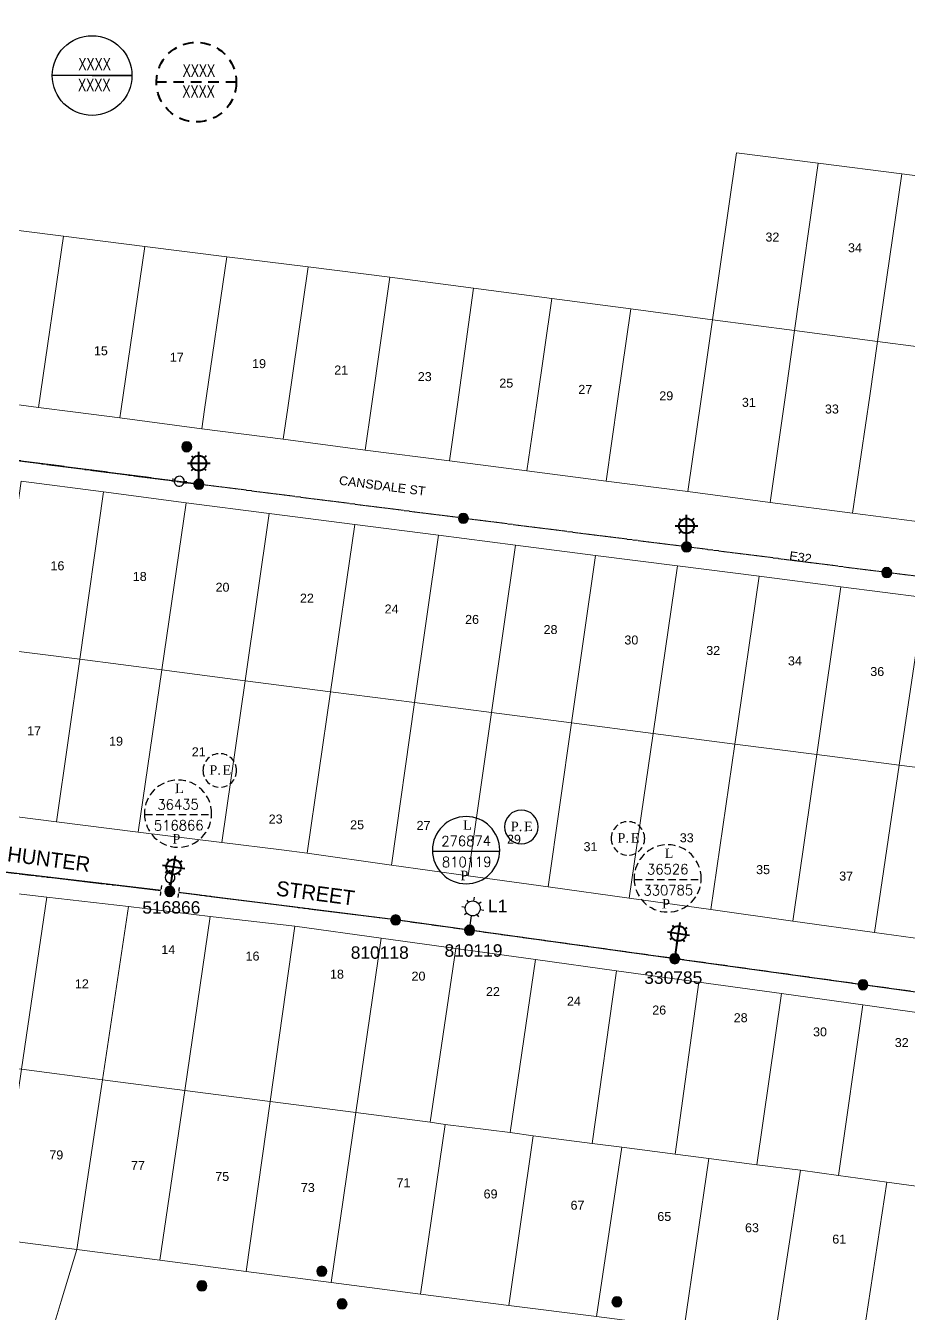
# Model space of a CAD drawing. Header units: metres. Extents: x 303873 to 304398, y 6259694 to 6260349.
# Drawn here: x 304058.6 to 304235.8, y 6260079.7 to 6260338.1 of the extents above; entities that cross this region are included whole.
import ezdxf
from ezdxf.enums import TextEntityAlignment as Align

# ---------------------------------------------------------------- set-up
doc = ezdxf.new("R2010")
doc.units = ezdxf.units.M
for name, pattern in [('Cable Exist OH', [1, 1, 0]), ('Dash', [5, 3, -2]), ('DASHED', [0.75, 0.5, -0.25]), ('HIDDEN', [0.375, 0.25, -0.125]), ('IE Trench LV', [6.5, 5, -1.5]), ('IECLCHAINA', [8.2, 4, -1.2, 1.8, -1.2]), ('solid', [0])]:
    doc.linetypes.add(name, pattern=pattern)
doc.layers.get('0').update_dxf_attribs({"color": 6})
doc.layers.add('Cadastre Land Parcels_SP_EXT', color=9, linetype='Continuous', lineweight=5)
doc.layers.add('Cadastre Roads_SP_EXT', color=9, linetype='Continuous', lineweight=5)
for name, color, linetype in [('Equip_LV_EXT', 7, 'Continuous'), ('Equip_SP_LV_EXT', 7, 'Continuous'), ('Equip_SP_SL_EXT', 7, 'Continuous'), ('Equip_SP_SL_NEW', 2, 'Continuous'), ('Mains_LV_EXT', 7, 'Continuous'), ('Mains_LV_NEW', 2, 'Continuous'), ('Mains_SL_EXT', 7, 'Continuous'), ('Notes', 7, 'Continuous'), ('Notes_SL_MISC', 7, 'Continuous'), ('OH_Details_SP_MISC', 7, 'Continuous'), ('SupportsOH_SP_TR_HV_LV_SL_EXT', 7, 'Continuous')]:
    doc.layers.add(name, color=color, linetype=linetype)
doc.styles.add('AR12', font='Simplex')
doc.styles.add('iecARIAL', font='arial.ttf', dxfattribs={"height": 2})
doc.styles.add('iecNAME', font='times.ttf')
doc.styles.add('ITALICT', font='ITALICT')
doc.styles.add('POLE_LABEL', font='arial.ttf')
doc.styles.add('SL_LABEL', font='arial.ttf')
doc.styles.get("Standard").update_dxf_attribs({"font": 'arial.ttf'})

# ---------------------------------------------------------------- blocks, each defined once
blk = doc.blocks.new('LV_OH_LINKS_OPEN_EXT')
for p, q in [((-0.17, 4.97), (-0.17, 5.46)), ((0.17, 4.97), (0.17, 5.46)), ((-0.17, 3), (-0.17, 2.5)), ((0.17, 3), (0.17, 2.5))]:
    blk.add_line(p, q)
blk.add_lwpolyline([(0, 2.99, 1), (0, 4.98, 1)], format="xyb", close=True)
at = {"flags": 9}
for tag, p in [('ACTUAL_STATUS', (0, 0)), ('CONSTRUCTED_VOLTAGE', (0, -0.2)), ('OPERATING_VOLTAGE', (0, -0.6)), ('ORIENTATION', (0, -0.8)), ('OWNED_BY', (0, -1)), ('STATE', (0, -1.2)), ('SWITCH_TYPE', (0, -1.4)), ('NO_PHASES', (0, -0.4)), ('USAGE', (0, -1.6)), ('LEGEND', (0, -1.8)), ('NOTES', (0, -2))]:
    blk.add_attdef(tag, text='', height=0.2, dxfattribs=at).set_placement(p, align=Align.MIDDLE_LEFT)
at = {"flags": 1}
blk.add_attdef('Z', (0, 0), '', height=0.2, dxfattribs=at)
blk = doc.blocks.new('*U139')
for p, q in [((1.74, 0.44), (1.25, 0.36)), ((1.8, 0.11), (1.3, 0.04)), ((3.68, 0.75), (4.18, 0.82)), ((3.74, 0.42), (4.23, 0.5))]:
    blk.add_line(p, q)
blk.add_lwpolyline([(1.76, 0.28, 1), (3.72, 0.59, 1)], format="xyb", close=True)
at = {"flags": 9}
for tag, p in [('ACTUAL_STATUS', (0, 0)), ('CONSTRUCTED_VOLTAGE', (0, -0.2)), ('OPERATING_VOLTAGE', (0, -0.6)), ('ORIENTATION', (0, -0.8)), ('OWNED_BY', (0, -1)), ('STATE', (0, -1.2)), ('SWITCH_TYPE', (0, -1.4)), ('NO_PHASES', (0, -0.4)), ('USAGE', (0, -1.6)), ('LEGEND', (0, -1.8)), ('NOTES', (0, -2))]:
    blk.add_attdef(tag, text='', height=0.2, dxfattribs=at).set_placement(p, align=Align.MIDDLE_LEFT)
at = {"flags": 1}
blk.add_attdef('Z', (0, 0), '', height=0.2, dxfattribs=at)
blk = doc.blocks.new('*U134')
at = {"lineweight": 40}
for p, q in [((-1.47, 5.39), (2.98, 4.73)), ((-0.47, 6.72), (-0.13, 6.26)), ((0.42, 2.83), (1.09, 7.28)), ((2.42, 6.28), (1.96, 5.95)), ((-0.9, 3.83), (-0.45, 4.17)), ((0, 0), (0.54, 3.58)), ((1.98, 3.4), (1.65, 3.85))]:
    blk.add_line(p, q, dxfattribs=at)
blk.add_circle((0.76, 5.06), 1.5, dxfattribs=at)
at = {"style": 'iecARIAL', "flags": 8}
blk.add_attdef('ASSET_NUM', (1.5, 1.5), '', height=2.5, dxfattribs=at)
for tag, p, height, flags in [('OPERATING_VOLTAGE', (0.98, -1.65), 0.2, 9), ('ORIENTATION', (0.98, -1.85), 0.2, 9), ('OWNED_BY', (0.98, -2.05), 0.2, 9), ('STATE', (0.98, -2.25), 0.2, 9), ('CONSTRUCTED_VOLTAGE', (0.98, -0.65), 0.2, 9), ('CONTROL_TYPE', (0.98, -0.85), 0.2, 9), ('LANTERN_PURPOSE', (0.98, -1.05), 0.2, 9), ('LANTERN_TYPE', (0.98, -1.25), 0.2, 9), ('NO_PHASES', (0.98, -1.45), 0.2, 9), ('USAGE', (0.98, -2.45), 0.2, 9), ('CEXIST', (0.98, -2.65), 0.2, 9), ('LNUMBER', (2.18, -3.25), 2.5, 8), ('CNEW', (0.98, -2.85), 0.2, 9), ('CNUMBER', (0.98, -3.05), 0.2, 9), ('CREMOVE', (0.98, -3.25), 0.2, 9), ('CREPLACE', (0.98, -3.45), 0.2, 9), ('LKINGHEIGHT', (0.98, -3.65), 0.2, 9), ('LBRACKET', (0.98, -3.85), 0.2, 9), ('LBRACKETVOCAB', (0.98, -4.05), 0.2, 9), ('LCATEGORY', (0.98, -4.25), 0.2, 9), ('LCHARGE1', (0.98, -4.45), 0.2, 9), ('LCHARGE1PERCENT', (0.98, -4.65), 0.2, 9), ('LCHARGE2', (0.98, -4.85), 0.2, 9), ('LCHARGE2PERCENT', (0.98, -5.05), 0.2, 9), ('LCHARGE3', (0.98, -5.25), 0.2, 9), ('LCHARGE3PERCENT', (0.98, -5.45), 0.2, 9), ('LEXIST', (0.98, -5.65), 0.2, 9), ('LLAMP', (0.98, -5.85), 0.2, 9), ('LLAMPVOCAB', (0.98, -6.05), 0.2, 9), ('LMAST', (0.98, -6.25), 0.2, 9), ('LMASTVOCAB', (0.98, -6.45), 0.2, 9), ('LNEW', (0.98, -6.65), 0.2, 9), ('LANTNUMBER', (0.98, -6.85), 0.2, 9), ('LOUTREACH', (0.98, -7.25), 0.2, 9), ('LOUTREACHVOCAB', (0.98, -7.45), 0.2, 9), ('LRATECODE', (0.98, -7.65), 0.2, 9), ('LREMOVE', (0.98, -7.85), 0.2, 9), ('STREETNAME', (0.98, -9.25), 0.2, 9), ('SUBURB', (0.98, -9.45), 0.2, 1), ('LREPLACE', (0.98, -8.05), 0.2, 9), ('LTYPE', (0.98, -8.25), 0.2, 9), ('LTYPEVOCAB', (0.98, -8.45), 0.2, 9), ('LEGEND', (0.98, -8.65), 0.2, 9), ('LOCATION', (0.98, -8.85), 0.2, 9), ('NOTES', (0.98, -9.05), 0.2, 9)]:
    blk.add_attdef(tag, p, '', height=height, dxfattribs=dict(flags=flags))
blk = doc.blocks.new('*U136')
at = {"lineweight": 40}
for p, q in [((-1.44, 5.29), (3.01, 4.58)), ((-0.43, 6.6), (-0.1, 6.15)), ((0.43, 2.71), (1.14, 7.16)), ((2.45, 6.15), (2, 5.81)), ((-0.89, 3.72), (-0.43, 4.05)), ((0, 0), (0.55, 3.46)), ((1.99, 3.26), (1.66, 3.72))]:
    blk.add_line(p, q, dxfattribs=at)
blk.add_circle((0.78, 4.93), 1.5, dxfattribs=at)
at = {"style": 'iecARIAL', "flags": 8}
blk.add_attdef('ASSET_NUM', (1.5, 1.5), '', height=2.5, dxfattribs=at)
for tag, p, height, flags in [('OPERATING_VOLTAGE', (0.98, -1.65), 0.2, 9), ('ORIENTATION', (0.98, -1.85), 0.2, 9), ('OWNED_BY', (0.98, -2.05), 0.2, 9), ('STATE', (0.98, -2.25), 0.2, 9), ('CONSTRUCTED_VOLTAGE', (0.98, -0.65), 0.2, 9), ('CONTROL_TYPE', (0.98, -0.85), 0.2, 9), ('LANTERN_PURPOSE', (0.98, -1.05), 0.2, 9), ('LANTERN_TYPE', (0.98, -1.25), 0.2, 9), ('NO_PHASES', (0.98, -1.45), 0.2, 9), ('USAGE', (0.98, -2.45), 0.2, 9), ('CEXIST', (0.98, -2.65), 0.2, 9), ('LNUMBER', (2.18, -3.25), 2.5, 8), ('CNEW', (0.98, -2.85), 0.2, 9), ('CNUMBER', (0.98, -3.05), 0.2, 9), ('CREMOVE', (0.98, -3.25), 0.2, 9), ('CREPLACE', (0.98, -3.45), 0.2, 9), ('LKINGHEIGHT', (0.98, -3.65), 0.2, 9), ('LBRACKET', (0.98, -3.85), 0.2, 9), ('LBRACKETVOCAB', (0.98, -4.05), 0.2, 9), ('LCATEGORY', (0.98, -4.25), 0.2, 9), ('LCHARGE1', (0.98, -4.45), 0.2, 9), ('LCHARGE1PERCENT', (0.98, -4.65), 0.2, 9), ('LCHARGE2', (0.98, -4.85), 0.2, 9), ('LCHARGE2PERCENT', (0.98, -5.05), 0.2, 9), ('LCHARGE3', (0.98, -5.25), 0.2, 9), ('LCHARGE3PERCENT', (0.98, -5.45), 0.2, 9), ('LEXIST', (0.98, -5.65), 0.2, 9), ('LLAMP', (0.98, -5.85), 0.2, 9), ('LLAMPVOCAB', (0.98, -6.05), 0.2, 9), ('LMAST', (0.98, -6.25), 0.2, 9), ('LMASTVOCAB', (0.98, -6.45), 0.2, 9), ('LNEW', (0.98, -6.65), 0.2, 9), ('LANTNUMBER', (0.98, -6.85), 0.2, 9), ('LOUTREACH', (0.98, -7.25), 0.2, 9), ('LOUTREACHVOCAB', (0.98, -7.45), 0.2, 9), ('LRATECODE', (0.98, -7.65), 0.2, 9), ('LREMOVE', (0.98, -7.85), 0.2, 9), ('STREETNAME', (0.98, -9.25), 0.2, 9), ('SUBURB', (0.98, -9.45), 0.2, 1), ('LREPLACE', (0.98, -8.05), 0.2, 9), ('LTYPE', (0.98, -8.25), 0.2, 9), ('LTYPEVOCAB', (0.98, -8.45), 0.2, 9), ('LEGEND', (0.98, -8.65), 0.2, 9), ('LOCATION', (0.98, -8.85), 0.2, 9), ('NOTES', (0.98, -9.05), 0.2, 9)]:
    blk.add_attdef(tag, p, '', height=height, dxfattribs=dict(flags=flags))
blk = doc.blocks.new('SL_LANTERN_EXT')
at = {"lineweight": 40}
for p, q in [((-1.46, 5.68), (-1.06, 5.28)), ((0, 1.97), (0, 6.47)), ((1.46, 5.68), (1.06, 5.28)), ((-2.25, 4.22), (2.25, 4.22)), ((-1.46, 2.76), (-1.06, 3.16)), ((0, 0), (0, 2.72)), ((1.46, 2.76), (1.06, 3.16))]:
    blk.add_line(p, q, dxfattribs=at)
blk.add_circle((0, 4.22), 1.5, dxfattribs=at)
at = {"style": 'iecARIAL', "flags": 8}
blk.add_attdef('ASSET_NUM', (1.5, 1.5), '', height=2.5, dxfattribs=at)
for tag, p, height, flags in [('OPERATING_VOLTAGE', (0.98, -1.65), 0.2, 9), ('ORIENTATION', (0.98, -1.85), 0.2, 9), ('OWNED_BY', (0.98, -2.05), 0.2, 9), ('STATE', (0.98, -2.25), 0.2, 9), ('CONSTRUCTED_VOLTAGE', (0.98, -0.65), 0.2, 9), ('CONTROL_TYPE', (0.98, -0.85), 0.2, 9), ('LANTERN_PURPOSE', (0.98, -1.05), 0.2, 9), ('LANTERN_TYPE', (0.98, -1.25), 0.2, 9), ('NO_PHASES', (0.98, -1.45), 0.2, 9), ('USAGE', (0.98, -2.45), 0.2, 9), ('CEXIST', (0.98, -2.65), 0.2, 9), ('LNUMBER', (2.18, -3.25), 2.5, 8), ('CNEW', (0.98, -2.85), 0.2, 9), ('CNUMBER', (0.98, -3.05), 0.2, 9), ('CREMOVE', (0.98, -3.25), 0.2, 9), ('CREPLACE', (0.98, -3.45), 0.2, 9), ('LKINGHEIGHT', (0.98, -3.65), 0.2, 9), ('LBRACKET', (0.98, -3.85), 0.2, 9), ('LBRACKETVOCAB', (0.98, -4.05), 0.2, 9), ('LCATEGORY', (0.98, -4.25), 0.2, 9), ('LCHARGE1', (0.98, -4.45), 0.2, 9), ('LCHARGE1PERCENT', (0.98, -4.65), 0.2, 9), ('LCHARGE2', (0.98, -4.85), 0.2, 9), ('LCHARGE2PERCENT', (0.98, -5.05), 0.2, 9), ('LCHARGE3', (0.98, -5.25), 0.2, 9), ('LCHARGE3PERCENT', (0.98, -5.45), 0.2, 9), ('LEXIST', (0.98, -5.65), 0.2, 9), ('LLAMP', (0.98, -5.85), 0.2, 9), ('LLAMPVOCAB', (0.98, -6.05), 0.2, 9), ('LMAST', (0.98, -6.25), 0.2, 9), ('LMASTVOCAB', (0.98, -6.45), 0.2, 9), ('LNEW', (0.98, -6.65), 0.2, 9), ('LANTNUMBER', (0.98, -6.85), 0.2, 9), ('LOUTREACH', (0.98, -7.25), 0.2, 9), ('LOUTREACHVOCAB', (0.98, -7.45), 0.2, 9), ('LRATECODE', (0.98, -7.65), 0.2, 9), ('LREMOVE', (0.98, -7.85), 0.2, 9), ('STREETNAME', (0.98, -9.25), 0.2, 9), ('SUBURB', (0.98, -9.45), 0.2, 1), ('LREPLACE', (0.98, -8.05), 0.2, 9), ('LTYPE', (0.98, -8.25), 0.2, 9), ('LTYPEVOCAB', (0.98, -8.45), 0.2, 9), ('LEGEND', (0.98, -8.65), 0.2, 9), ('LOCATION', (0.98, -8.85), 0.2, 9), ('NOTES', (0.98, -9.05), 0.2, 9)]:
    blk.add_attdef(tag, p, '', height=height, dxfattribs=dict(flags=flags))
blk = doc.blocks.new('POLE_EXT')
blk.add_hatch(color=256).paths.add_polyline_path([(-1, 0, 1), (1, 0, 1)])
blk.add_lwpolyline([(-1, 0, 1), (1, 0, 1)], format="xyb", close=True)
for tag, height, flags, p in [('pNumber', 2.5, 8, (-17.84, 2.07)), ('OWNED_BY', 0.2, 9, (1.35, -0.4)), ('SPECIAL_USE', 0.2, 9, (1.35, -0.8)), ('STATE', 0.2, 9, (1.35, -1)), ('cLV', 0.2, 9, (1.35, -1.4)), ('hDepth', 0.2, 9, (1.35, -1.6)), ('hDia', 0.2, 9, (1.35, -1.8)), ('cHV', 0.2, 9, (1.35, -2)), ('PARENT', 0.2, 9, (1.35, -0.6)), ('USAGE', 0.2, 9, (1.35, -1.2)), ('LBRACKET', 0.2, 9, (1.35, -2.2)), ('LExisting', 0.2, 9, (1.35, -2.4)), ('LANTNUMBER', 0.2, 9, (1.35, -2.6)), ('cLinedev', 0.2, 9, (1.35, -3.4)), ('pExisting', 0.2, 9, (1.35, -3.8)), ('pFooting', 0.2, 9, (1.35, -4.4)), ('pNew', 0.2, 9, (1.35, -4.6)), ('pRelocate', 0.2, 9, (1.35, -5)), ('pRemove', 0.2, 9, (1.35, -5.2)), ('LOther', 0.2, 9, (1.35, -2.8)), ('LRemove', 0.2, 9, (1.35, -3)), ('LEGEND', 0.2, 9, (1.35, -3.2)), ('LOCATION', 0.2, 9, (1.35, -3.6)), ('PFNUMBER', 0.2, 9, (1.35, -4)), ('NEWPFNUMBER', 0.2, 9, (1.35, -4.2)), ('pReplace', 0.2, 9, (1.35, -5.4)), ('pStay', 0.2, 9, (1.35, -5.6)), ('pType', 0.2, 9, (1.35, -5.8)), ('cspan', 0.2, 9, (1.35, -6)), ('STREETNAME', 0.2, 9, (1.35, -6.2)), ('SUBURB', 0.2, 9, (1.35, -6.4)), ('OPERATED_BY', 0.2, 9, (1.36, -7.01)), ('NOTES', 0.2, 9, (1.35, -6.6)), ('MAINTAINED_BY', 0.2, 9, (1.36, -6.81))]:
    blk.add_attdef(tag, text='', height=height, dxfattribs=dict(flags=flags)).set_placement(p, align=Align.MIDDLE_LEFT)
at = {"style": 'POLE_LABEL'}
for tag, height, flags, p in [('ASSET_NUM', 2.5, 8, (2, 2)), ('STRUCTURE_PLANT_NUMBER', 0.2, 9, (1.35, 0.03)), ('STREET_CODE', 0.2, 9, (1.35, -0.2))]:
    blk.add_attdef(tag, text='', height=height, dxfattribs=dict(at, flags=flags)).set_placement(p, align=Align.MIDDLE_LEFT)
at = {"flags": 1}
blk.add_attdef('Z', (1.35, -7.33), '', height=0.2, dxfattribs=at)
blk = doc.blocks.new('*U138')
blk.add_line((0, 0), (0, 0))
at = {"flags": 9}
for tag, p in [('LCHARGE3PERCENT', (0, -5.2)), ('LEXIST', (0, -5.4)), ('LLAMP', (0, -5.6)), ('LLAMPVOCAB', (0, -5.8)), ('LMAST', (0, -6)), ('LMASTVOCAB', (0, -6.2)), ('LNEW', (0, -6.4)), ('LANTNUMBER', (0, -6.6)), ('LOUTREACH', (0, -7)), ('LOUTREACHVOCAB', (0, -7.2)), ('LRATECODE', (0, -7.4)), ('LREMOVE', (0, -7.6)), ('LREPLACE', (0, -7.8)), ('SUBURB', (0, -8.6)), ('STREETNAME', (0, -8.8)), ('LTYPE', (0, -8)), ('LTYPEVOCAB', (0, -8.2)), ('LEGEND', (0, -8.4)), ('LOCATION', (0, -9)), ('NOTES', (0, -9.2)), ('MAINTAINED_BY', (0, -9.86))]:
    blk.add_attdef(tag, text='', height=0.2, dxfattribs=at).set_placement(p, align=Align.MIDDLE_LEFT)
blk.add_attdef('OPERATED_BY', (0, -9.61), '', height=0.2, dxfattribs=at)
blk.add_wipeout([(5.48, -2.79), (4.11, -3.73), (2.45, -3.78), (1.51, -2.41), (1.38, -0.7), (2.84, 0.19), (4.5, 0.23), (5.44, -1.13)])
for p, q in [((0, 0), (2.14, -1.09)), ((2.84, 0.19), (3.01, -0.34)), ((4.5, 0.23), (4.16, -0.44)), ((1.51, -2.41), (2.05, -2.23)), ((4.81, -2.45), (5.48, -2.79)), ((5.44, -1.13), (4.9, -1.31)), ((2.79, -3.11), (2.45, -3.78)), ((4.11, -3.73), (3.94, -3.2))]:
    blk.add_line(p, q)
blk.add_circle((3.47, -1.77), 1.5)
at = {"style": 'SL_LABEL'}
for tag, height, flags, p in [('ASSET_NUM', 2.5, 8, (2, 2)), ('STREET_CODE', 0.2, 9, (0, -0.2))]:
    blk.add_attdef(tag, text='', height=height, dxfattribs=dict(at, flags=flags)).set_placement(p, align=Align.MIDDLE_LEFT)
at = {"flags": 1}
blk.add_attdef('Z', (0, 0), '', height=0.2, dxfattribs=at)
for tag, height, flags, p in [('CONSTRUCTED_VOLTAGE', 0.2, 9, (0, -0.4)), ('CONTROL_TYPE', 0.2, 9, (0, -0.6)), ('OPERATING_VOLTAGE', 0.2, 9, (0, -1.4)), ('ORIENTATION', 0.2, 9, (0, -1.6)), ('OWNED_BY', 0.2, 9, (0, -1.8)), ('STATE', 0.2, 9, (0, -2)), ('CEXIST', 0.2, 9, (0, -2.4)), ('CNEW', 0.2, 9, (0, -2.6)), ('LANTERN_PURPOSE', 0.2, 9, (0, -0.8)), ('LANTERN_TYPE', 0.2, 9, (0, -1)), ('NO_PHASES', 0.2, 9, (0, -1.2)), ('USAGE', 0.2, 9, (0, -2.2)), ('LNUMBER', 2.5, 8, (1.2, -2.8)), ('CNUMBER', 0.2, 9, (0, -2.8)), ('CREMOVE', 0.2, 9, (0, -3)), ('CREPLACE', 0.2, 9, (0, -3.2)), ('LKINGHEIGHT', 0.2, 9, (0, -3.4)), ('LBRACKET', 0.2, 9, (0, -3.6)), ('LBRACKETVOCAB', 0.2, 9, (0, -3.8)), ('LCATEGORY', 0.2, 9, (0, -4)), ('LCHARGE1', 0.2, 9, (0, -4.2)), ('LCHARGE1PERCENT', 0.2, 9, (0, -4.4)), ('LCHARGE2', 0.2, 9, (0, -4.6)), ('LCHARGE2PERCENT', 0.2, 9, (0, -4.8)), ('LCHARGE3', 0.2, 9, (0, -5))]:
    blk.add_attdef(tag, text='', height=height, dxfattribs=dict(flags=flags)).set_placement(p, align=Align.MIDDLE_LEFT)
blk = doc.blocks.new('SLANTERN_NUM_EXT')
blk.add_wipeout([(-0.31, 10), (-0.94, 9.96), (-1.57, 9.88), (-2.18, 9.76), (-2.79, 9.61), (-3.39, 9.41), (-3.97, 9.18), (-4.54, 8.91), (-5.09, 8.61), (-5.62, 8.27), (-6.13, 7.91), (-6.62, 7.5), (-7.07, 7.07), (-7.5, 6.62), (-7.91, 6.13), (-8.27, 5.62), (-8.61, 5.09), (-8.91, 4.54), (-9.18, 3.97), (-9.41, 3.39), (-9.61, 2.79), (-9.76, 2.18), (-9.88, 1.57), (-9.96, 0.94), (-10, 0.31), (-10, -0.31), (-9.96, -0.94), (-9.88, -1.57), (-9.76, -2.18), (-9.61, -2.79), (-9.41, -3.39), (-9.18, -3.97), (-8.91, -4.54), (-8.61, -5.09), (-8.27, -5.62), (-7.91, -6.13), (-7.5, -6.62), (-7.07, -7.07), (-6.62, -7.5), (-6.13, -7.91), (-5.62, -8.27), (-5.09, -8.61), (-4.54, -8.91), (-3.97, -9.18), (-3.39, -9.41), (-2.79, -9.61), (-2.18, -9.76), (-1.57, -9.88), (-0.94, -9.96), (-0.31, -10), (0.31, -10), (0.94, -9.96), (1.57, -9.88), (2.18, -9.76), (2.79, -9.61), (3.39, -9.41), (3.97, -9.18), (4.54, -8.91), (5.09, -8.61), (5.62, -8.27), (6.13, -7.91), (6.62, -7.5), (7.07, -7.07), (7.5, -6.62), (7.91, -6.13), (8.27, -5.62), (8.61, -5.09), (8.91, -4.54), (9.18, -3.97), (9.41, -3.39), (9.61, -2.79), (9.76, -2.18), (9.88, -1.57), (9.96, -0.94), (10, -0.31), (10, 0.31), (9.96, 0.94), (9.88, 1.57), (9.76, 2.18), (9.61, 2.79), (9.41, 3.39), (9.18, 3.97), (8.91, 4.54), (8.61, 5.09), (8.27, 5.62), (7.91, 6.13), (7.5, 6.62), (7.07, 7.07), (6.62, 7.5), (6.13, 7.91), (5.62, 8.27), (5.09, 8.61), (4.54, 8.91), (3.97, 9.18), (3.39, 9.41), (2.79, 9.61), (2.18, 9.76), (1.57, 9.88), (0.94, 9.96), (0.31, 10)])
at = {"linetype": 'Dash', "lineweight": 40, "ltscale": 0.7}
blk.add_line((8, 0), (-8, 0), dxfattribs=at)
blk.add_circle((0, 0), 8, dxfattribs=at)
at = {"lineweight": 40, "width": 0.7}
for tag, p in [('SNUMBER', (0.51, 1.05)), ('CNUMBER', (0.44, -3.15))]:
    blk.add_attdef(tag, text='', height=2.5, dxfattribs=at).set_placement(p, align=Align.CENTER)
at = {"lineweight": 40, "flags": 1}
blk.add_attdef('Z', (0, 0), '', height=0.2, dxfattribs=at)
blk = doc.blocks.new('SLANTERN_NUM_NEW')
blk.add_wipeout([(-0.31, 10), (-0.94, 9.96), (-1.57, 9.88), (-2.18, 9.76), (-2.79, 9.61), (-3.39, 9.41), (-3.97, 9.18), (-4.54, 8.91), (-5.09, 8.61), (-5.62, 8.27), (-6.13, 7.91), (-6.62, 7.5), (-7.07, 7.07), (-7.5, 6.62), (-7.91, 6.13), (-8.27, 5.62), (-8.61, 5.09), (-8.91, 4.54), (-9.18, 3.97), (-9.41, 3.39), (-9.61, 2.79), (-9.76, 2.18), (-9.88, 1.57), (-9.96, 0.94), (-10, 0.31), (-10, -0.31), (-9.96, -0.94), (-9.88, -1.57), (-9.76, -2.18), (-9.61, -2.79), (-9.41, -3.39), (-9.18, -3.97), (-8.91, -4.54), (-8.61, -5.09), (-8.27, -5.62), (-7.91, -6.13), (-7.5, -6.62), (-7.07, -7.07), (-6.62, -7.5), (-6.13, -7.91), (-5.62, -8.27), (-5.09, -8.61), (-4.54, -8.91), (-3.97, -9.18), (-3.39, -9.41), (-2.79, -9.61), (-2.18, -9.76), (-1.57, -9.88), (-0.94, -9.96), (-0.31, -10), (0.31, -10), (0.94, -9.96), (1.57, -9.88), (2.18, -9.76), (2.79, -9.61), (3.39, -9.41), (3.97, -9.18), (4.54, -8.91), (5.09, -8.61), (5.62, -8.27), (6.13, -7.91), (6.62, -7.5), (7.07, -7.07), (7.5, -6.62), (7.91, -6.13), (8.27, -5.62), (8.61, -5.09), (8.91, -4.54), (9.18, -3.97), (9.41, -3.39), (9.61, -2.79), (9.76, -2.18), (9.88, -1.57), (9.96, -0.94), (10, -0.31), (10, 0.31), (9.96, 0.94), (9.88, 1.57), (9.76, 2.18), (9.61, 2.79), (9.41, 3.39), (9.18, 3.97), (8.91, 4.54), (8.61, 5.09), (8.27, 5.62), (7.91, 6.13), (7.5, 6.62), (7.07, 7.07), (6.62, 7.5), (6.13, 7.91), (5.62, 8.27), (5.09, 8.61), (4.54, 8.91), (3.97, 9.18), (3.39, 9.41), (2.79, 9.61), (2.18, 9.76), (1.57, 9.88), (0.94, 9.96), (0.31, 10)])
at = {"linetype": 'Continuous'}
blk.add_line((8, 0), (-8, 0), dxfattribs=at)
blk.add_line((0, 0), (8, 0))
blk.add_circle((0, 0), 8, dxfattribs=at)
at = {"width": 0.7}
for tag, p in [('SNUMBER', (0.51, 1.05)), ('CNUMBER', (0.44, -3.15))]:
    blk.add_attdef(tag, text='', height=2.5, dxfattribs=at).set_placement(p, align=Align.CENTER)
at = {"flags": 1}
blk.add_attdef('Z', (0, 0), '', height=0.2, dxfattribs=at)
blk = doc.blocks.new('End Shackle_NEW')
blk.add_line((1, 1.81), (-1, 1.81))
at = {"flags": 1}
blk.add_attdef('Z', (0, 0), '', height=0.2, dxfattribs=at)
at = {"flags": 9}
for tag, p in [('CONNECTOR_TYPE', (0, 0)), ('CONSTRUCTED_VOLTAGE', (0, -0.2)), ('OPERATING_VOLTAGE', (0, -0.6)), ('ORIENTATION', (0, -0.8)), ('OWNED_BY', (0, -1)), ('STATE', (0, -1.2)), ('OPERATED_BY', (0, -2.01)), ('NO_PHASES', (0, -0.4)), ('USAGE', (0, -1.4)), ('NOTES', (0, -1.6)), ('MAINTAINED_BY', (0, -1.81))]:
    blk.add_attdef(tag, text='', height=0.2, dxfattribs=at).set_placement(p, align=Align.MIDDLE_LEFT)
blk.add_wipeout([(-0.25, 0), (-0.25, 1.81), (0.25, 1.82), (0.25, 0)])

msp = doc.modelspace()

# ---------------------------------------------------------------- linework, layer by layer
at = {"layer": 'Cadastre Land Parcels_SP_EXT', "linetype": 'Continuous'}
for points in [[(304212.97, 6260276.96), (304217.72, 6260310.55), (304201.35, 6260312.64), (304196.53, 6260279.13), (304212.97, 6260276.96)], [(304234.53, 6260308.41), (304217.72, 6260310.55), (304212.97, 6260276.96), (304229.65, 6260274.76), (304234.53, 6260308.41)], [(304250.9, 6260306.29), (304234.53, 6260308.41), (304229.65, 6260274.76), (304246.1, 6260272.59), (304250.9, 6260306.29)], [(304066.23, 6260295.89), (304049.66, 6260297.97), (304044.74, 6260263.69), (304061.19, 6260261.51), (304066.23, 6260295.89)], [(304082.54, 6260293.85), (304066.23, 6260295.89), (304061.19, 6260261.51), (304068.64, 6260260.56), (304077.54, 6260259.43), (304077.73, 6260260.75), (304082.54, 6260293.85)], [(304077.73, 6260260.75), (304077.54, 6260259.43), (304093.98, 6260257.25), (304094.54, 6260261.1), (304099, 6260291.78), (304082.54, 6260293.85), (304077.73, 6260260.75)], [(304094.54, 6260261.1), (304093.98, 6260257.25), (304110.33, 6260255.16), (304111.23, 6260261.44), (304115.31, 6260289.74), (304099, 6260291.78), (304094.54, 6260261.1)], [(304111.23, 6260261.44), (304110.33, 6260255.16), (304126.77, 6260252.97), (304128.03, 6260261.78), (304131.72, 6260287.68), (304115.31, 6260289.74), (304111.23, 6260261.44)], [(304128.03, 6260261.78), (304126.77, 6260252.97), (304143.71, 6260250.81), (304145.29, 6260262.14), (304148.54, 6260285.46), (304131.72, 6260287.68), (304128.03, 6260261.78)], [(304145.29, 6260262.14), (304143.71, 6260250.81), (304159.26, 6260248.81), (304161.23, 6260262.47), (304164.25, 6260283.39), (304148.54, 6260285.46), (304145.29, 6260262.14)], [(304180.1, 6260281.3), (304164.25, 6260283.39), (304161.23, 6260262.47), (304159.26, 6260248.81), (304175.13, 6260246.73), (304177.44, 6260262.8), (304180.1, 6260281.3)], [(304196.53, 6260279.13), (304180.1, 6260281.3), (304177.44, 6260262.8), (304175.13, 6260246.73), (304191.57, 6260244.62), (304194.23, 6260263.15), (304196.53, 6260279.13)], [(304194.23, 6260263.15), (304191.57, 6260244.62), (304208.1, 6260242.47), (304211.07, 6260263.49), (304212.97, 6260276.96), (304196.53, 6260279.13), (304194.23, 6260263.15)], [(304211.07, 6260263.49), (304208.1, 6260242.47), (304224.65, 6260240.29), (304228.07, 6260263.84), (304229.65, 6260274.76), (304212.97, 6260276.96), (304211.07, 6260263.49)], [(304246.1, 6260272.59), (304229.65, 6260274.76), (304228.07, 6260263.84), (304224.65, 6260240.29), (304241.19, 6260238.18), (304244.9, 6260264.19), (304246.1, 6260272.59)], [(304074.24, 6260244.56), (304057.7, 6260246.74), (304052.97, 6260213.09), (304069.46, 6260210.96), (304074.24, 6260244.56)], [(304090.81, 6260242.4), (304074.24, 6260244.56), (304069.46, 6260210.96), (304085.92, 6260208.83), (304090.81, 6260242.4)], [(304107.51, 6260240.22), (304090.81, 6260242.4), (304085.92, 6260208.83), (304102.69, 6260206.66), (304107.51, 6260240.22)], [(304124.68, 6260238.04), (304107.51, 6260240.22), (304102.69, 6260206.66), (304119.84, 6260204.45), (304124.68, 6260238.04)], [(304141.51, 6260235.87), (304124.68, 6260238.04), (304119.84, 6260204.45), (304136.7, 6260202.27), (304141.51, 6260235.87)], [(304156.98, 6260233.86), (304141.51, 6260235.87), (304136.7, 6260202.27), (304152.16, 6260200.27), (304156.98, 6260233.86)], [(304173.01, 6260231.78), (304156.98, 6260233.86), (304152.16, 6260200.27), (304168.21, 6260198.2), (304173.01, 6260231.78)], [(304189.48, 6260229.71), (304173.01, 6260231.78), (304168.21, 6260198.2), (304184.59, 6260196.08), (304189.48, 6260229.71)], [(304205.9, 6260227.63), (304189.48, 6260229.71), (304184.59, 6260196.08), (304201.02, 6260193.96), (304205.9, 6260227.63)], [(304222.28, 6260225.54), (304205.9, 6260227.63), (304201.02, 6260193.96), (304217.44, 6260191.84), (304222.28, 6260225.54)], [(304234.01, 6260189.7), (304239.02, 6260223.36), (304222.28, 6260225.54), (304217.44, 6260191.84), (304234.01, 6260189.7)], [(304254.55, 6260221.35), (304239.02, 6260223.36), (304234.01, 6260189.7), (304249.56, 6260187.69), (304254.55, 6260221.35)], [(304069.46, 6260210.96), (304052.97, 6260213.09), (304048.38, 6260180.44), (304064.82, 6260178.36), (304069.46, 6260210.96)], [(304085.92, 6260208.83), (304069.46, 6260210.96), (304064.82, 6260178.36), (304081.19, 6260176.29), (304085.92, 6260208.83)], [(304102.69, 6260206.66), (304085.92, 6260208.83), (304081.19, 6260176.29), (304098.02, 6260174.22), (304102.69, 6260206.66)], [(304119.84, 6260204.45), (304102.69, 6260206.66), (304098.02, 6260174.22), (304109.95, 6260172.75), (304115.16, 6260172.04), (304119.84, 6260204.45)], [(304136.7, 6260202.27), (304119.84, 6260204.45), (304115.16, 6260172.04), (304132.03, 6260169.66), (304136.7, 6260202.27)], [(304152.16, 6260200.27), (304136.7, 6260202.27), (304132.03, 6260169.66), (304147.46, 6260167.49), (304152.16, 6260200.27)], [(304168.21, 6260198.2), (304152.16, 6260200.27), (304147.46, 6260167.49), (304163.5, 6260165.28), (304168.21, 6260198.2)], [(304184.59, 6260196.08), (304168.21, 6260198.2), (304163.5, 6260165.28), (304179.77, 6260163), (304184.59, 6260196.08)], [(304201.02, 6260193.96), (304184.59, 6260196.08), (304179.77, 6260163), (304196.2, 6260160.72), (304201.02, 6260193.96)], [(304217.44, 6260191.84), (304201.02, 6260193.96), (304196.2, 6260160.72), (304212.65, 6260158.43), (304217.44, 6260191.84)], [(304234.01, 6260189.7), (304217.44, 6260191.84), (304212.65, 6260158.43), (304229.02, 6260156.14), (304234.01, 6260189.7)], [(304244.56, 6260153.97), (304249.56, 6260187.69), (304234.01, 6260189.7), (304229.02, 6260156.14), (304244.56, 6260153.97)], [(304062.88, 6260163.21), (304045.64, 6260165.25), (304040.8, 6260130.85), (304057.78, 6260128.66), (304062.88, 6260163.21)], [(304079.27, 6260161.32), (304062.88, 6260163.21), (304057.78, 6260128.66), (304074.03, 6260126.55), (304079.27, 6260161.32)], [(304095.65, 6260159.35), (304079.27, 6260161.32), (304074.03, 6260126.55), (304090.54, 6260124.42), (304095.65, 6260159.35)], [(304112.65, 6260157.38), (304095.65, 6260159.35), (304090.54, 6260124.42), (304107.69, 6260122.19), (304112.65, 6260157.38)], [(304130.01, 6260154.99), (304112.65, 6260157.38), (304107.69, 6260122.19), (304124.91, 6260119.97), (304130.01, 6260154.99)], [(304144.95, 6260152.91), (304130.01, 6260154.99), (304124.91, 6260119.97), (304139.84, 6260118.03), (304144.95, 6260152.91)], [(304161, 6260150.69), (304144.95, 6260152.91), (304139.84, 6260118.03), (304142.83, 6260117.59), (304155.89, 6260115.95), (304161, 6260150.69)], [(304177.26, 6260148.43), (304161, 6260150.69), (304155.89, 6260115.95), (304160.51, 6260115.34), (304172.34, 6260113.79), (304177.26, 6260148.43)], [(304193.8, 6260146.14), (304177.26, 6260148.43), (304172.34, 6260113.79), (304178.34, 6260113), (304188.99, 6260111.6), (304193.8, 6260146.14)], [(304210.34, 6260143.86), (304193.8, 6260146.14), (304188.99, 6260111.6), (304195.8, 6260110.73), (304205.42, 6260109.49), (304210.34, 6260143.86)], [(304226.68, 6260141.58), (304210.34, 6260143.86), (304205.42, 6260109.49), (304214.15, 6260108.4), (304221.79, 6260107.35), (304226.68, 6260141.58)], [(304242.25, 6260139.39), (304226.68, 6260141.58), (304221.79, 6260107.35), (304231.52, 6260106.04), (304237.4, 6260105.22), (304242.25, 6260139.39)], [(304074.03, 6260126.55), (304057.78, 6260128.66), (304052.74, 6260094.59), (304068.9, 6260092.5), (304074.03, 6260126.55)], [(304085.55, 6260090.33), (304090.54, 6260124.42), (304074.03, 6260126.55), (304068.9, 6260092.5), (304085.55, 6260090.33)], [(304102.89, 6260088.07), (304107.69, 6260122.19), (304090.54, 6260124.42), (304085.55, 6260090.33), (304102.89, 6260088.07)], [(304124.91, 6260119.97), (304107.69, 6260122.19), (304102.89, 6260088.07), (304119.95, 6260085.88), (304124.91, 6260119.97)], [(304139.84, 6260118.03), (304124.91, 6260119.97), (304119.95, 6260085.88), (304137.88, 6260083.55), (304142.83, 6260117.59), (304139.84, 6260118.03)], [(304155.65, 6260081.27), (304160.51, 6260115.34), (304155.89, 6260115.95), (304142.83, 6260117.59), (304137.88, 6260083.55), (304155.65, 6260081.27)], [(304172.34, 6260113.79), (304160.51, 6260115.34), (304155.65, 6260081.27), (304173.19, 6260079.02), (304178.34, 6260113), (304172.34, 6260113.79)], [(304190.84, 6260076.75), (304195.8, 6260110.73), (304188.99, 6260111.6), (304178.34, 6260113), (304173.19, 6260079.02), (304190.84, 6260076.75)], [(304208.99, 6260074.41), (304214.15, 6260108.4), (304205.42, 6260109.49), (304195.8, 6260110.73), (304190.84, 6260076.75), (304208.99, 6260074.41)], [(304226.33, 6260072.16), (304231.52, 6260106.04), (304221.79, 6260107.35), (304214.15, 6260108.4), (304208.99, 6260074.41), (304226.33, 6260072.16)], [(304237.4, 6260105.22), (304231.52, 6260106.04), (304226.33, 6260072.16), (304244.39, 6260069.81), (304249.38, 6260103.68), (304237.4, 6260105.22)]]:
    msp.add_lwpolyline(points, close=True, dxfattribs=at)
at = {"layer": 'Cadastre Roads_SP_EXT', "linetype": 'Continuous'}
for points in [[(304241.19, 6260238.18), (304224.65, 6260240.29), (304208.1, 6260242.47), (304191.57, 6260244.62), (304175.13, 6260246.73), (304159.26, 6260248.81), (304143.71, 6260250.81), (304126.77, 6260252.97), (304110.33, 6260255.16), (304093.98, 6260257.25), (304077.54, 6260259.43), (304068.64, 6260260.56), (304061.19, 6260261.51), (304044.74, 6260263.69)], [(304057.7, 6260246.74), (304074.24, 6260244.56), (304090.81, 6260242.4), (304107.51, 6260240.22), (304124.68, 6260238.04), (304141.51, 6260235.87), (304156.98, 6260233.86), (304173.01, 6260231.78), (304189.48, 6260229.71), (304205.9, 6260227.63), (304222.28, 6260225.54), (304239.02, 6260223.36)], [(304244.56, 6260153.97), (304229.02, 6260156.14), (304212.65, 6260158.43), (304196.2, 6260160.72), (304179.77, 6260163), (304163.5, 6260165.28), (304147.46, 6260167.49), (304132.03, 6260169.66), (304115.16, 6260172.04), (304109.95, 6260172.75), (304098.02, 6260174.22), (304081.19, 6260176.29), (304064.82, 6260178.36), (304048.38, 6260180.44)], [(304045.64, 6260165.25), (304062.88, 6260163.21), (304079.27, 6260161.32), (304095.65, 6260159.35), (304112.65, 6260157.38), (304130.01, 6260154.99), (304144.95, 6260152.91), (304161, 6260150.69), (304177.26, 6260148.43), (304193.8, 6260146.14), (304210.34, 6260143.86), (304226.68, 6260141.58), (304242.25, 6260139.39)]]:
    msp.add_lwpolyline(points, dxfattribs=at)
msp.add_lwpolyline([(304291.99, 6260052.79), (304292.92, 6260063.54), (304262.95, 6260067.37), (304244.39, 6260069.81), (304226.33, 6260072.16), (304208.99, 6260074.41), (304190.84, 6260076.75), (304173.19, 6260079.02), (304155.65, 6260081.27), (304137.88, 6260083.55), (304119.95, 6260085.88), (304102.89, 6260088.07), (304085.55, 6260090.33), (304068.9, 6260092.5), (304065.75, 6260082.1), (304062.72, 6260072.11), (304098.84, 6260066.99), (304136.96, 6260061.92), (304178.6, 6260056.39), (304258.85, 6260046.31), (304268.24, 6260045.12), (304269.85, 6260044.94), (304291.05, 6260042.1), (304291.99, 6260052.79)], close=True, dxfattribs=at)
at = {"layer": 'Mains_LV_EXT', "linetype": 'Cable Exist OH'}
for points in [[(304090.34, 6260246.51), (304051.96, 6260251.51)], [(304093.38, 6260246.11), (304090.34, 6260246.51)], [(304146.49, 6260239.26), (304093.38, 6260246.11)], [(304191.3, 6260233.52), (304146.49, 6260239.26)], [(304231.51, 6260228.38), (304191.3, 6260233.52)], [(304275.49, 6260222.65), (304231.51, 6260228.38)], [(304188.93, 6260150.86), (304147.73, 6260156.58), (304132.89, 6260158.64)], [(304226.73, 6260145.63), (304188.93, 6260150.86)], [(304265.64, 6260140.24), (304226.73, 6260145.63)]]:
    msp.add_lwpolyline(points, dxfattribs=at)
at = {"layer": 'Mains_LV_EXT', "color": 7, "linetype": 'Cable Exist OH'}
for points in [[(304045.37, 6260169.32), (304087.54, 6260164.36)], [(304132.89, 6260158.64), (304087.54, 6260164.36)]]:
    msp.add_lwpolyline(points, dxfattribs=at)
at = {"layer": 'Mains_SL_EXT', "linetype": 'Cable Exist OH'}
msp.add_lwpolyline([(304003.28, 6260257.76), (304051.96, 6260251.51), (304093.38, 6260246.11)], dxfattribs=at)
at = {"layer": 'Notes_SL_MISC', "color": 2, "linetype": 'DASHED', "ltscale": 3}
for p, q in [((304082.59, 6260179.81), (304095.91, 6260179.81)), ((304180.9, 6260166.79), (304194.21, 6260166.79))]:
    msp.add_line(p, q, dxfattribs=at)
at = {"layer": 'Notes_SL_MISC', "color": 2}
msp.add_line((304140.43, 6260172.46, -29.97), (304153.74, 6260172.46, -29.97), dxfattribs=at)
at = {"layer": 'Notes_SL_MISC', "linetype": 'HIDDEN', "ltscale": 5, "elevation": -59.95}
for points in [[(304094.21, 6260188.65, 1), (304100.96, 6260188.65, 1), (304094.21, 6260188.65)], [(304176.17, 6260175.01, 1), (304182.91, 6260175.01, 1), (304176.17, 6260175.01)]]:
    msp.add_lwpolyline(points, format="xyb", dxfattribs=at)
at = {"layer": 'Notes_SL_MISC', "color": 2, "linetype": 'DASHED', "ltscale": 3}
for points in [[(304082.46, 6260179.99, 1), (304095.95, 6260179.99, 1), (304082.46, 6260179.99)], [(304180.77, 6260166.98, 1), (304194.26, 6260166.98, 1), (304180.77, 6260166.98)]]:
    msp.add_lwpolyline(points, format="xyb", dxfattribs=at)
at = {"layer": 'Notes_SL_MISC', "linetype": 'Continuous', "elevation": -29.97}
msp.add_lwpolyline([(304154.75, 6260177.32, 1), (304161.5, 6260177.32, 1), (304154.75, 6260177.32)], format="xyb", dxfattribs=at)
at = {"layer": 'Notes_SL_MISC', "color": 2, "linetype": 'Continuous', "elevation": -29.97}
msp.add_lwpolyline([(304140.29, 6260172.65, 1), (304153.79, 6260172.65, 1), (304140.29, 6260172.65)], format="xyb", dxfattribs=at)

# ---------------------------------------------------------------- block references
at = {"layer": 'Equip_LV_EXT', "rotation": 79.80403406774423}
msp.add_blockref('*U139', (304087.54, 6260164.36), dxfattribs=at)
at = {"layer": 'Equip_SP_LV_EXT', "rotation": 81.1879105400242}
msp.add_blockref('LV_OH_LINKS_OPEN_EXT', (304093.38, 6260246.11), dxfattribs=at)
at = {"layer": 'Equip_SP_SL_EXT'}
ref = msp.add_blockref('SLANTERN_NUM_EXT', (304092.88, 6260326.83), dxfattribs=at)
ref.add_attrib('SNUMBER', 'XXXX', dxfattribs={"layer": '0', "lineweight": 40, "height": 2.5, "width": 0.7}).set_placement((304093.39, 6260327.88), align=Align.CENTER)
ref.add_attrib('CNUMBER', 'XXXX', dxfattribs={"lineweight": 40, "height": 2.5, "width": 0.7}).set_placement((304093.33, 6260323.68), align=Align.CENTER)
for name, p in [('SL_LANTERN_EXT', (304093.38, 6260246.11)), ('SL_LANTERN_EXT', (304191.3, 6260233.52)), ('*U136', (304087.54, 6260164.36)), ('*U134', (304188.93, 6260150.86))]:
    msp.add_blockref(name, p, dxfattribs=at)
at = {"layer": 'SupportsOH_SP_TR_HV_LV_SL_EXT'}
for p in [(304090.95, 6260253.62), (304093.38, 6260246.11), (304146.49, 6260239.26), (304191.3, 6260233.52), (304231.51, 6260228.38), (304226.73, 6260145.63), (304118.06, 6260088.12), (304094, 6260085.2), (304122.13, 6260081.57), (304177.33, 6260082)]:
    msp.add_blockref('POLE_EXT', p, dxfattribs=at)
ref = msp.add_blockref('POLE_EXT', (304132.89, 6260158.64), dxfattribs=at)
ref.add_attrib('ASSET_NUM', '810118', dxfattribs={"height": 2.5, "style": 'POLE_LABEL'}).set_placement((304135.53, 6260153.35), align=Align.TOP_RIGHT)
ref = msp.add_blockref('POLE_EXT', (304188.93, 6260150.86), dxfattribs=at)
ref.add_attrib('ASSET_NUM', '330785', dxfattribs={"height": 2.5, "style": 'POLE_LABEL'}).set_placement((304182.81, 6260148.32), align=Align.TOP_LEFT)

# ---------------------------------------------------------------- texts
at = {"layer": 'Cadastre Land Parcels_SP_EXT'}
for s, p in [('32', (304207.14, 6260294.82)), ('34', (304223.72, 6260292.67)), ('15', (304072.31, 6260272)), ('17', (304087.55, 6260270.69)), ('19', (304104.07, 6260269.41)), ('21', (304120.56, 6260268.13)), ('23', (304137.34, 6260266.81)), ('25', (304153.71, 6260265.51)), ('27', (304169.57, 6260264.25)), ('29', (304185.83, 6260262.95)), ('31', (304202.41, 6260261.64)), ('33', (304219.09, 6260260.3)), ('16', (304063.59, 6260228.84)), ('18', (304080.11, 6260226.69)), ('20', (304096.73, 6260224.53)), ('22', (304113.68, 6260222.34)), ('24', (304130.68, 6260220.16)), ('26', (304146.84, 6260218.07)), ('28', (304162.59, 6260216.03)), ('30', (304178.82, 6260213.94)), ('32', (304195.25, 6260211.84)), ('34', (304211.66, 6260209.74)), ('36', (304228.19, 6260207.61)), ('17', (304058.91, 6260195.71)), ('19', (304075.35, 6260193.61)), ('21', (304091.96, 6260191.5)), ('23', (304107.4, 6260178)), ('25', (304123.76, 6260176.85)), ('27', (304137.09, 6260176.72)), ('29', (304155.25, 6260173.94)), ('31', (304170.62, 6260172.45)), ('33', (304189.94, 6260174.24)), ('35', (304205.27, 6260167.84)), ('37', (304221.95, 6260166.55)), ('14', (304085.83, 6260151.78)), ('16', (304102.76, 6260150.49)), ('18', (304119.71, 6260146.86)), ('12', (304068.49, 6260144.93)), ('20', (304136.08, 6260146.47)), ('22', (304151.02, 6260143.36)), ('24', (304167.28, 6260141.42)), ('26', (304184.41, 6260139.66)), ('28', (304200.77, 6260138.12)), ('30', (304216.7, 6260135.28)), ('32', (304233.11, 6260133.13)), ('79', (304063.36, 6260110.57)), ('77', (304079.75, 6260108.45)), ('75', (304096.67, 6260106.25)), ('73', (304113.86, 6260104.03)), ('71', (304133.08, 6260105)), ('69', (304150.55, 6260102.74)), ('67', (304168.01, 6260100.48)), ('65', (304185.43, 6260098.22)), ('63', (304203.04, 6260095.96)), ('61', (304220.56, 6260093.67))]:
    msp.add_text(s, height=1.8, dxfattribs=at).set_placement(p)
at = {"layer": 'Cadastre Roads_SP_EXT'}
msp.add_text('CANSDALE ST', height=1.8, rotation=352.6318, dxfattribs=at).set_placement((304121.44, 6260246.03))
at = {"layer": 'Mains_LV_EXT'}
msp.add_text('E32', height=1.8, rotation=351.5996, dxfattribs=at).set_placement((304211.84, 6260230.89))
at = {"layer": 'Notes', "linetype": 'solid', "char_height": 3, "attachment_point": 5, "rotation": 352.5608, "style": 'ITALICT'}
for s, insert in [('{\\fStylus BT|b0|i0|c0|p34;HUNTER }', (304063.26, 6260170.82)), ('{\\fStylus BT|b0|i0|c0|p34;STREET}', (304116.79, 6260164))]:
    msp.add_mtext(s, dxfattribs=dict(at, insert=insert))
at = {"layer": 'Notes_SL_MISC', "linetype": 'IECLCHAINA', "lineweight": 0, "style": 'iecNAME'}
for s, p in [('P.', (304095.48, 6260187.79, -59.95)), ('E', (304098.13, 6260187.79, -59.95)), ('P.', (304156.02, 6260176.46, -29.97)), ('E', (304158.67, 6260176.46, -29.97)), ('P.', (304177.43, 6260174.15, -59.95)), ('E', (304180.09, 6260174.15, -59.95))]:
    msp.add_text(s, height=1.91, rotation=0.4193, dxfattribs=at).set_placement(p)
at = {"layer": 'Notes_SL_MISC', "color": 2, "linetype": 'IECLCHAINA', "lineweight": 0, "style": 'iecNAME'}
for s, p in [('L', (304088.6, 6260184.09)), ('P', (304088.07, 6260173.95)), ('L', (304186.9, 6260171.07)), ('P', (304186.37, 6260160.94))]:
    msp.add_text(s, height=1.91, rotation=0.4193, dxfattribs=at).set_placement(p)
at = {"layer": 'Notes_SL_MISC', "color": 2, "lineweight": 0, "style": 'AR12', "width": 0.948629}
for s, p in [('36435', (304089.22, 6260180.2, 29.97)), ('516866', (304089.35, 6260176, 29.97)), ('36526', (304187.53, 6260167.19, 29.97)), ('330785', (304187.65, 6260162.98, 29.97))]:
    msp.add_text(s, height=2.045, rotation=0.3904, dxfattribs=at).set_placement(p, align=Align.BOTTOM_CENTER)
at = {"layer": 'Notes_SL_MISC', "color": 2, "linetype": 'Continuous', "style": 'iecNAME'}
for s, p in [('L', (304146.43, 6260176.74, -29.97)), ('P', (304145.9, 6260166.61, -29.97))]:
    msp.add_text(s, height=1.91, rotation=0.4193, dxfattribs=at).set_placement(p)
at = {"layer": 'Notes_SL_MISC', "color": 2, "linetype": 'Continuous', "style": 'AR12', "width": 0.948629}
for s, p in [('276874', (304147.06, 6260172.86)), ('810119', (304147.18, 6260168.65))]:
    msp.add_text(s, height=2.045, rotation=0.3904, dxfattribs=at).set_placement(p, align=Align.BOTTOM_CENTER)

# ---------------------------------------------------------------- next in the draw order: block references
at = {"layer": 'Equip_SP_SL_NEW'}
ref = msp.add_blockref('SLANTERN_NUM_NEW', (304071.94, 6260328.14), dxfattribs=at)
ref.add_attrib('SNUMBER', 'XXXX', dxfattribs={"layer": '0', "height": 2.5, "width": 0.7}).set_placement((304072.45, 6260329.19), align=Align.CENTER)
ref.add_attrib('CNUMBER', 'XXXX', dxfattribs={"height": 2.5, "width": 0.7}).set_placement((304072.38, 6260324.99), align=Align.CENTER)
at = {"layer": 'Equip_SP_SL_NEW', "linetype": 'IE Trench LV'}
ref = msp.add_blockref('*U138', (304147.78, 6260157.11), dxfattribs=dict(at, rotation=108.1973632507855))
ref.add_attrib('LNUMBER', 'L1', dxfattribs={"layer": '0', "height": 2.5}).set_placement((304151.44, 6260161.45), align=Align.MIDDLE_LEFT)

# ---------------------------------------------------------------- next in the draw order: linework, layer by layer
at = {"layer": 'OH_Details_SP_MISC', "color": 7, "linetype": 'Continuous', "flags": 128}
msp.add_lwpolyline([(304309.43, 6260133.99), (304265.64, 6260140.19), (304226.73, 6260145.63), (304188.92, 6260150.81), (304147.73, 6260156.58), (304132.89, 6260158.64), (304087.54, 6260164.36), (304045.37, 6260169.32), (303994.04, 6260175.46)], dxfattribs=at)

# ---------------------------------------------------------------- next in the draw order: block references
at = {"layer": 'SupportsOH_SP_TR_HV_LV_SL_EXT'}
ref = msp.add_blockref('POLE_EXT', (304147.73, 6260156.58), dxfattribs=at)
ref.add_attrib('ASSET_NUM', '810119', dxfattribs={"height": 2.5, "style": 'POLE_LABEL'}).set_placement((304148.52, 6260153.76), align=Align.TOP_CENTER)

# ---------------------------------------------------------------- next in the draw order: block references
at = {"layer": 'Mains_LV_NEW', "color": 7, "linetype": 'Continuous', "rotation": 262.8077680462899}
msp.add_blockref('End Shackle_NEW', (304087.54, 6260164.36), dxfattribs=at).dxf.unprotected_set("ltscale", 0)

# ---------------------------------------------------------------- next in the draw order: block references
at = {"layer": 'Mains_LV_NEW', "color": 7, "linetype": 'Continuous', "rotation": 83.29423192737833}
msp.add_blockref('End Shackle_NEW', (304087.54, 6260164.36), dxfattribs=at).dxf.unprotected_set("ltscale", 0)

# ---------------------------------------------------------------- next in the draw order: block references
at = {"layer": 'SupportsOH_SP_TR_HV_LV_SL_EXT'}
ref = msp.add_blockref('POLE_EXT', (304087.54, 6260164.36), dxfattribs=at)
ref.add_attrib('ASSET_NUM', '516866', dxfattribs={"height": 2.5, "style": 'POLE_LABEL'}).set_placement((304087.85, 6260162.41), align=Align.TOP_CENTER)

doc.saveas('drawing.dxf')
